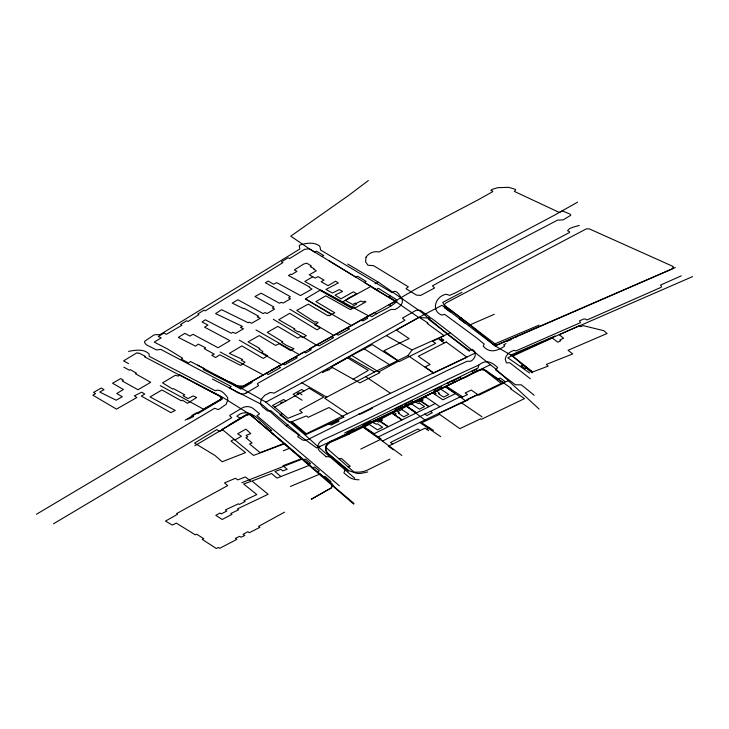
<?xml version="1.0" encoding="UTF-8"?>
<svg xmlns="http://www.w3.org/2000/svg" width="729" height="729" viewBox="0 0 729 729"><rect width="100%" height="100%" fill="white"/><g stroke="black" fill="none" stroke-linecap="round" stroke-linejoin="round"><path stroke-width="1.09" d="M534.193 395.282L521.39 384.848L515.421 384.748L495.565 369.977L497.652 367.598C491.875 362.031 486.052 359.078 478.798 365.083L478.096 367.972L344.662 432.98M290.406 486.471L320.195 473.932L332.579 484.521L331.376 487.856L311.274 499.256L331.449 487.847L332.515 484.566L258.895 421.9M475.654 352.863L347.578 413.698L324.669 398.216L374.578 371.981L407.994 355.561L412.003 349.929L450.322 332.788L495.556 368.81L539.096 409.069M212.349 379.025L262.704 405.042L286.306 426.046L288.001 424.387M368.345 180.537L348.909 195.244L290.762 236.16L308.85 248.498L355.852 277.166L357.529 276.209L366.204 281.476L364.281 282.478L376.337 289.595L378.378 288.329L395.729 299.209L397.032 301.141C390.206 308.185 379.891 310.955 371.936 316.705L369.448 315.32M577.55 202.188L553.967 215.447L415.621 289.085L395.109 301.141L329.116 260.827M284.246 443.332L251.095 415.503A3.964 2.287 0 0 0 248.425 414.628A4.292 2.479 0 0 0 245.236 415.366L222.017 429.518L222.582 429.846L219.83 431.486L216.75 429.627L194.543 443.095L215.028 455.488L222.145 461.785L245.518 452.618L230.965 441.045L233.945 439.387L234.866 439.988L241.427 436.261L237.645 433.81L245.864 429.144L250.794 433.6L246.138 435.377L247.814 436.862L245.892 437.746L252.088 442.895L249.591 444.034L260.135 452.663L284.246 443.332L309.907 465.12L276.938 478.106L271.589 473.513L251.961 481.031L268.117 494.289L237.426 508.897L238.583 509.79L230.801 513.517L231.968 514.346L222.145 519.485L215.83 515.348L219.921 513.025L221.252 513.89L226.81 511.02L225.379 509.926L238.301 503.839L239.385 504.441L245.126 501.534L243.905 500.677L256.827 494.581L243.659 483.983L251.104 481.35L245.299 476.939L237.836 479.882L235.358 478.297L224.523 482.899L227.712 485.596L176.573 513.599L177.557 514.246L165.465 521.098L172.281 525.053L176.372 523.13L195.326 534.867L196.648 534.184L203.746 538.685L202.252 539.396L216.303 548.463L218.408 547.479L219.675 548.317L236.807 539.396L235.358 538.376L239.713 536.334L241.08 537.218L244.78 535.478L243.067 534.357L247.814 531.733L249.282 532.744L259.888 527.34L258.549 526.402L284.538 512.159M390.288 295.619L388.685 296.594L395.528 301.168L388.931 304.941L391.136 305.77M228.605 425.362L245.272 415.257L250.056 414.2L353.747 504.186M53.49 523.796L231.694 417.681L230.082 416.113A1.176 0.674 0 0 1 230.082 415.156L241.463 408.395A9.605 5.55 0 0 1 245.946 406.682A6.242 3.599 0 0 1 250.685 407.229A8.73 5.039 0 0 1 253.437 408.741L259.196 413.452A1.294 0.747 0 0 1 258.859 414.427L256.927 415.667L339.349 485.769M194.825 445.738L248.033 414.318L249.719 414.227L254.94 418.455M185.075 420.205L221.078 399.055L221.224 397.834L219.493 395.829L197.122 384.238M198.57 413.234L221.734 399.437A2.26 1.303 0 0 0 222.372 398.49A4.055 2.342 0 0 0 221.616 397.196L144.606 356.827L145.326 356.372L138.947 353.009L138.228 353.447L136.97 352.754L123.575 360.891L128.523 363.607M312.741 276.765L304.822 281.467L351.141 307.191L356.663 304.102L355.378 303.082L352.727 304.503L345.236 300.394L348.052 298.936L347.35 298.608L356.773 293.833L353.355 291.81L340.953 298.817L335.048 295.154L342.575 291.381L339.267 289.604L332.406 293.022L325.954 289.422L338.338 282.916L335.54 281.203L328.059 285.65L321.152 281.704L324.013 280.118L317.981 276.637L315.165 278.104L309.205 274.797L316.277 270.869L313.452 268.937L313.971 268.655L310.326 266.686L311.429 266.03L306.809 263.196L303.865 263.971L294.352 269.876L296.985 271.37L291.582 274.614L290.789 274.159L288.474 275.498L309.743 287.071L309.196 287.408L312.039 289.048L300.476 295.582L276.683 282.624L273.63 284.219L268.172 281.066L265.356 282.715L290.361 296.667L288.556 297.806L290.497 298.817L283.116 303.045L281.139 302.353L279.499 303.255L261.137 293.167L254.968 296.53L273.913 306.973L272.364 308.002L274.623 309.087L267.06 313.525L265.11 312.595L263.105 313.543L237.873 299.728L232.241 303.109L243.468 308.586L243.96 308.276L258.585 316.195L257.173 316.969L260.335 318.281L251.596 323.275L249.127 322.09L248.27 322.801L221.652 309.707L215.593 313.579L242.393 326.401L240.433 327.494L243.495 328.761L235.576 333.435L232.916 332.26L231.339 333.262L205.314 319.794L202.042 321.981L207.965 325.061L204.594 327.193L229.963 340.68L218.071 347.751L192.994 334.31L189.923 336.069L184.856 333.344L178.341 337.409L195.582 346.175L198.352 344.106L205.66 347.806L204.266 348.681L214.208 354.13L211.802 355.269L215.611 357.538L219.784 354.777L240.67 365.429L245.044 362.131L241.235 360.208L242.611 359.488L229.334 353.374L241.9 345.92L263.196 358.404L267.68 355.798L262.03 352.654L262.823 351.578L259.005 348.927L259.761 348.435L248.051 341.855L259.214 335.577L275.608 345.428L279.234 343.724L290.561 350.594L293.987 348.79L286.233 345.209L281.64 342.329L282.779 341.892L267.306 332.388L277.804 326.382L297.815 338.165L300.858 336.379L302.69 337.691L306.335 335.641L298.899 331.513L298.097 331.95L293.951 329.49L294.798 328.943L278.751 319.721L289.732 313.297L317.06 329.845L320.231 327.877L314.481 324.678L318.172 322.619L315.83 321.589L314.846 322.145L296.794 310.408L308.331 304.102L327.713 315.666L328.606 315.174L329.253 315.785L334.793 312.805L315.921 301.578L325.772 295.846L350.458 309.652L354.576 307.182L355.561 307.702L365.912 301.852L364.782 301.132L362.814 302.043L360.955 300.977L355.962 303.51M36.45 514.264L214.618 408.267L217.452 409.279A1.194 0.683 0 0 0 219.028 409.251L226.19 404.276L227.667 400.385L227.74 397.806C225.206 394.052 220.276 388.375 215.265 390.735L149.163 356.299L149.117 354.094C144.278 348.571 135.065 350.111 128.568 351.387M246.074 393.059L258.184 385.933L258.585 385.486L257.373 384.028L257.738 383.363L346.339 333.554L389.25 310.317L391.619 309.315L394.918 309.561C398.809 307.638 404.404 303.683 401.797 298.69C399.711 295.919 396.485 288.228 392.266 292.712L320.569 250.038L320.04 246.839L319.111 245.582C313.096 241.764 305.642 243.149 299.291 245.29L299.783 249.063L160.189 334.584L154.202 334.811L144.834 341.181L144.47 342.038L145.262 343.632L146.966 345.127L156.507 349.947L160.708 349.364L231.12 386.479L229.407 388.01C234.528 389.906 240.315 396.494 246.156 392.995M353.118 379.271L368.273 370.396L347.478 357.857L331.203 366.86L359.825 382.898L379.918 372.637L351.679 355.488L347.478 357.857M214.654 374.578L237.882 386.233L242.985 386.297L395.227 301.205L418.656 317.47L431.522 318.254L450.322 332.788M532.124 372.911L511.94 355.661L495.046 345.865L441.938 305.323L418.656 317.47L305.579 380.875L265.903 402.126L237.882 386.233M295.017 395.874L274.687 407.156L288.01 418.309L302.316 412.55L299.537 410.208L323.785 397.105L309.105 388.211L295.017 395.874L302.152 400.23M351.679 355.488L372.255 344.626L398.417 361.183L378.962 371.826M319.84 446.066L316.559 447.879L286.306 426.046M280.282 365.229L270.814 370.45M370.979 286.388L342.603 301.861L320.705 290.078M461.986 292.293L442.776 302.362L444.526 305.788L469.121 324.123L495.21 345.956L675.291 267.579M321.908 256.517L323.776 255.56L316.55 251.268L314.718 252.106L309.36 248.808L304.622 249.291L289.559 258.576L288.119 257.765L281.43 261.839L282.934 262.613L205.35 310.836L203.874 310.217L197.832 313.999L198.908 314.655L188.055 321.507L186.542 320.733L180.573 324.551L181.949 325.234L166.33 334.338L163.961 333.016L158.266 336.488L161.182 337.837L154.229 342.111L167.542 348.981L182.633 358.249L181.266 359.078L188.565 362.933L190.46 361.466L204.384 368.719L203.273 369.457L229.234 382.825L230.446 382.142L240.679 387.737L304.002 351.925L305.67 352.927L311.201 349.765L309.588 348.744L374.624 312.422L376.838 313.707M435.076 403.584L429.235 406.582L421.052 401.059L423.212 400.002L421.663 398.963L425.7 396.977M348.553 471.262L327.959 453.575C323.831 450.64 325.234 444.417 329.499 442.394L490.617 364.6M426.729 429.345L429.627 427.887M322.455 372.583L332.716 367.407M436.926 391.045L445.282 386.826L455.525 393.587L442.904 399.82L432.871 393.049L436.926 391.045L439.359 393.177L438.43 393.642L443.578 397.123L448.791 394.544L440.753 389.122M362.067 426.447L382.461 441.072L419.731 422.492L501.215 383.49L508.487 380.757M416.177 412.942L406.454 406.39L401.123 409.024L408.878 414.254L403.72 416.806L398.553 413.316L399.41 412.887L397.597 411.666L401.879 409.534M363.27 426.921L455.534 381.659L453.784 380.456L460.035 377.412L461.84 378.652C469.822 376.556 478.762 365.721 487.446 371.471L488.102 372.555L503.693 383.108M363.315 427.066L346.813 435.204L329.754 442.576L326.783 444.9A6.925 4 0 0 0 325.754 447.287L353.911 471.991A17.733 10.242 0 0 0 360.837 471.936A15.081 8.702 0 0 0 367.38 470.087L389.878 459.142M398.08 411.429L397.023 410.719L392.248 413.07L402.244 419.813L428.843 406.773L419.075 400.185L406.846 406.199L416.642 412.805M379.964 421.426L378.606 422.091L376.611 420.751M420.751 401.315L419.357 402.007L417.681 400.877M434.821 394.371L436.142 393.715L434.192 392.393M394.58 414.646L396.129 413.872L393.806 412.304M374.259 433.655L388.019 426.857L377.968 420.077L372.956 422.556L376.392 424.232L377.321 423.768L382.552 427.258L377.385 429.837L369.275 424.433L364.19 426.948L374.66 433.919M363.106 426.921L378.196 436.981L460.6 396.64L461.685 397.378L467.462 394.571L465.157 392.995L471.189 390.061L478.753 395.236L503.794 383.053L511.239 388.302L510.4 388.694L524.479 398.635L481.322 419.321L480.63 418.829L459.844 428.652L438.503 413.589L467.982 400.002L467.253 399.501L477.741 394.544M265.903 402.126L304.604 434.557L347.578 413.698M330.984 425.098L339.067 421.18L337.591 420.159M360.773 449.064L381.249 439.068L378.196 436.981M445.118 386.826L483.063 368.61L503.429 382.661M304.604 434.557L318.609 447.15L445.492 386.589L465.457 400.722M439.523 414.418L421.708 422.774L433.536 430.411M179.853 375.307L178.268 376.046L175.242 375.326L162.549 382.871L172.709 389.095L173.602 388.657L184.756 394.817L183.015 395.747L187.945 398.572L193.139 395.938L196.666 397.515L187.508 403.31L182.423 400.185L181.293 400.786L161.975 389.979L150.037 396.922L175.261 410.436L170.914 412.623L141.298 396.066L144.779 394.015L141.772 392.184L134.346 395.829L136.87 397.505L116.503 409.124L92.802 395.154L95.563 393.642L93.54 392.393L101.304 388.01L103.983 389.651L99.755 392.038L116.148 400.203L122.29 396.767L116.768 393.523L123.411 389.477L112.567 383.254L120.713 378.57L123.392 380.228L122.126 380.921L137.991 389.742L150.703 382.306L135.375 373.704L136.46 373.193L130.281 369.63L129.325 370.186L123.83 367.152M478.798 365.083C426.265 388.448 375.836 416.204 323.339 439.633A27.593 15.929 0 0 0 319.584 442.375A18.107 10.452 0 0 0 318.026 447.697A14.033 8.101 0 0 0 320.915 452.199L326.136 456.627M446.522 306.836L444.517 307.766L450.23 311.894L452.044 311.055M439.869 339.75L441.856 338.848L443.788 340.261L441.801 341.163M497.834 379.098L500.185 378.014L505.188 381.668L503.028 382.652M692.55 276.61L523.349 350.294L507.831 357.748L529.591 372.993M681.26 275.854L660.547 285.066L661.531 286.661L661.048 287.354L588.431 319.366L586.872 319.94L585.25 319.001L583.61 319.029L579.409 320.951L580.576 322.61L515.941 350.922L514.063 350.357C509.881 351.542 505.999 354.558 505.224 359.042L506.363 362.814L509.844 362.823L530.338 378.761M461.102 317.972L459.243 318.792L465.029 323.202L466.888 322.391M299.264 435.505L299.437 434.921L270.805 410.673L268.892 410.883A1.093 0.629 0 0 1 267.361 410.764L262.613 406.955A19.656 11.345 0 0 1 260.563 402.062L261.72 398.699L264.846 395.246L270.313 392.448L274.113 393.104L353.756 349.073L404.923 320.277L402.444 318.099L416.159 310.262L420.46 310.344L430.01 317.233L428.497 318.409L428.57 319.311L459.27 342.894L469.394 350.367L472.711 349.665L474.734 351.496C476.584 355.196 474.132 359.661 470.606 361.265L467.034 361.274L447.178 370.551L307.319 439.778A4.401 2.542 0 0 1 302.562 439.988L297.979 436.862A1.23 0.711 0 0 1 298.197 435.869L299.191 435.532M468.437 325.553L494.235 314.317M510.883 355.041L555.061 335.996M506.026 343.578L503.657 344.89L504.696 345.883L504.222 346.466C496.95 350.995 489.66 353.501 483.209 346.157L484.229 344.124L476.812 338.019L444.663 314.354L441.628 315.074C430.392 310.354 435.842 295.883 446.312 294.252L449.629 295.354L455.661 292.748L569.522 232.487L569.549 231.676L567.581 230.765C568.93 227.639 575.646 226.601 579.291 225.443M375.071 283.718L378.506 282.251L420.724 311.657L450.322 336.561L469.339 351.241M493.342 344.535L539.114 325.098M323.621 476.793L324.897 476.256L331.148 481.76L329.955 482.252M527.094 367.753L524.907 368.655L521.098 365.612L523.285 364.7L532.562 372.027L548.153 366.113L546.303 364.427L572.721 353.911L568.037 350.284L607.075 333.499L603.749 330.674L583.182 325.644L580.53 326.674L579.464 325.644L559.225 334.702L563.59 338.256L559.863 339.96L560.838 340.707L557.767 342.229L552.336 337.992L512.797 356.098L532.498 372L531.942 372.227L526.593 367.954M317.534 471.645L319.384 470.879L314.636 466.997L312.869 467.663M348.234 467.107L350.248 466.287L341.272 458.35L339.331 459.015M292.32 421.918L291.609 422.191L305.679 434.019L306.353 433.746M283.299 450.768L289.923 448.171M241.8 482.735L302.681 458.906M282.351 413.835L279.945 414.765L289.386 422.319L291.5 421.517M269.812 431.194L271.717 430.456C262.659 424.005 249.628 404.987 236.87 416.259L240.388 418.291M302.079 458.477L282.961 465.713L287.171 469.239L282.834 470.934L280.938 469.312L274.961 471.545L280.893 476.502M284.893 443.642L253.51 455.425L222.181 429.372M308.85 464.218L310.536 463.589L305.46 459.124L303.638 459.799M367.771 471.964L360.7 473.422A9.805 5.659 0 0 1 356.098 473.176L349.164 470.77L328.424 453.894A18.58 10.725 0 0 1 331.704 440.908M358.422 414.2L360.946 413.908L372.063 408.386A1.121 0.647 0 0 0 372.145 407.429M242.985 386.297L236.561 386.206L197.641 365.12M325.59 456.664L331.34 456.91L345.245 469.33L343.897 472.884L348.116 476.383A12.721 7.345 0 0 0 359.042 479.782M187.818 419.248L193.568 416.514L191.909 415.494L196.548 412.86L197.878 413.644M178.997 374.46L223.366 397.742L249.719 414.227M220.167 351.989L263.324 374.934M342.603 301.861L368.792 315.976M160.271 385.632L203.564 409.206L221.087 399.337L221.224 397.834L219.283 395.601M395.109 301.141L372.382 287.673M412.003 349.929L386.488 335.677M250.949 381.814L252.052 382.433L240.852 389.122L229.398 382.734M352.244 308.586L319.995 290.26L305.351 298.926L331.467 314.591M255.97 329.955L299.473 354.722M348.48 357.037L374.578 371.981M301.833 382.78L326.856 397.223M305.898 299.2L351.578 325.608M239.367 340.17L281.649 364.691M331.522 336.525L333.508 337.691L319.12 345.883L316.997 344.635M278.378 366.277L280.556 367.553L268.217 374.569L265.957 373.23M283.207 402.526L282.333 402.007L280.383 403.11L281.221 403.602M347.751 264.062L378.506 282.251M366.004 317.243L367.698 318.245L362.869 320.96L361.165 319.949M289.686 309.178L333.846 335.504M273.302 319.284L316.532 345.182M295.473 356.7L297.259 357.766L284.501 364.864L282.761 363.817M345.756 358.814L340.106 361.939M338.557 362.796L333.636 365.521M285.859 400.895L283.572 399.51L272.446 405.543L274.842 407.01M347.396 327.649L349.51 328.934L338.156 335.149L336.151 333.928M304.057 390.917L301.751 389.514L293.14 394.289L295.254 395.692M390.443 365.302L364.19 348.827M446.239 386.16L462.687 396.913M301.988 394.799L298.817 392.685L297.113 393.514L298.371 394.38M328.806 369.375L329.572 369.885M327.157 370.204L327.922 370.715M365.949 376.838L390.243 393.122M415.266 402.071L418.446 403.556L419.339 403.11L424.533 406.609L419.357 409.16L411.521 403.884M413.862 402.08L411.976 400.813L404.905 404.303L406.782 405.57M404.103 406.882L402.28 405.652L395.127 409.16L396.968 410.391M419.731 422.492L440.69 436.607M371.699 422.82L370.004 421.681L362.924 425.144L364.6 426.274M433.5 373.02L407.994 355.561M428.652 430.648L424.98 428.16L388.256 446.212L393.605 449.839M420.15 430.529L417.908 429.007L390.462 442.467L392.731 444.007M354.795 430.976L353.055 429.8L347.35 432.543L349.401 433.937M461.393 402.763L482.024 416.806M430.292 411.302L432.343 412.705L426.884 415.53L424.697 414.036M424.989 396.521L439.879 406.718M453.948 382.424L451.953 381.048L447.36 383.263L449.374 384.648M438.885 339.094L444.18 342.803M328.588 423.859L329.554 424.542L337.199 420.925L336.242 420.241M441.409 339.049L443.341 340.461M440.963 339.249L442.895 340.662M515.385 337.035L515.913 337.427M382.461 441.072L401.852 455.47M511.029 338.967L511.576 339.377L507.238 341.236L506.737 340.862M478.024 370.706L476.319 369.421L471.827 371.398L473.713 372.829M442.776 387.855L441.419 386.826L434.028 390.079L435.66 391.327M405.807 405.552L425.053 420.095M482.534 368.728L501.215 383.49M354.021 503.457L333.891 486.462L332.579 484.521M318.609 447.15L354.804 478.242M673.222 267.106L672.43 268.737L670.962 269.42L496.586 345.054L444.562 305.342L444.371 304.585L445.948 302.945L586.417 228.815L589.351 228.897L672.603 266.231L673.222 267.106M366.022 257.182L365.603 261.866L367.999 265.274L373.54 265.648L408.358 286.843L406.089 288.547L406.545 289.048L416.441 295.09L420.679 295.409L434.63 287.937L432.415 285.868L439.769 281.804L557.475 220.158L563.18 219.866L570.789 215.283L570.215 214.198L562.296 210.872L559.334 212.449L514.319 191.399L515.667 189.968L515.275 189.303L508.678 187.326L497.707 187.681L491.902 189.458L490.827 190.469L492.713 191.016L492.695 191.672L478.944 199.391L379.071 251.988C374.032 250.831 368.856 252.927 366.022 257.182M419.266 317.379L396.266 330L409.078 338.602L383.919 350.713L399.31 361.548L435.714 343.359L432.68 341.318L444.152 335.723L427.112 323.394L428.041 323.047L419.266 317.379M446.212 342.001L418.318 356.299L430.119 364.482L425.025 366.915L433.691 372.984L466.961 357.256L446.212 342.001M401.852 420.004L388.429 426.656L380.283 421.162L382.47 420.077L380.912 419.029L391.847 413.252L401.852 420.004M380.565 419.202L378.725 420.114L379.982 420.961L381.814 420.05L380.565 419.202M421.316 399.137L419.512 400.021L420.751 400.859L422.556 399.966L421.316 399.137M343.806 417.17L306.818 434.147L291.928 421.617L306.362 415.949L308.258 417.298L328.979 407.529L343.806 417.17"/></g></svg>
